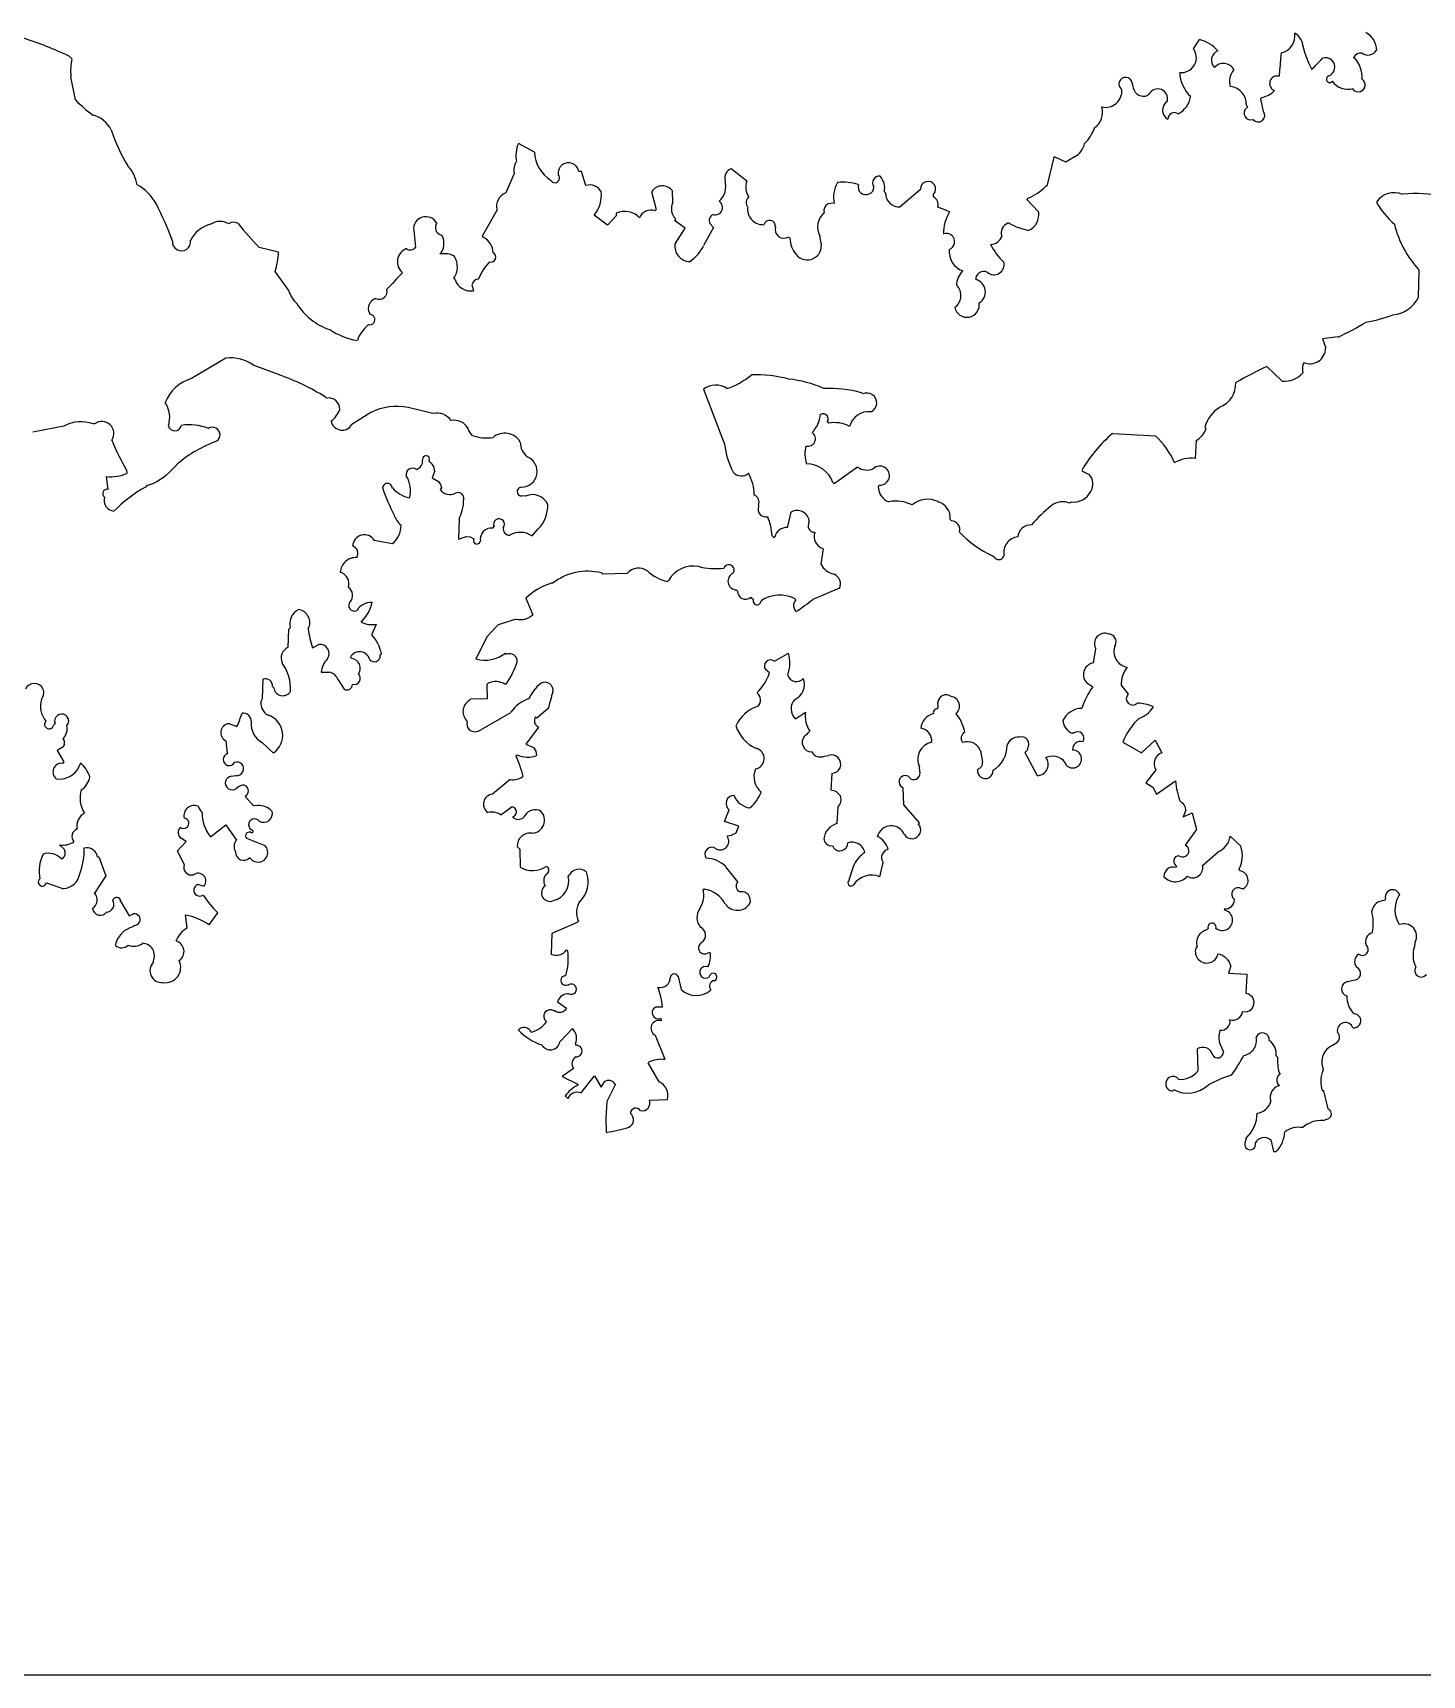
# Model space of a CAD drawing. Header units: millimetres. Extents: x -548 to 182, y -381 to 381.
# Drawn here: x -363.6 to -273.7, y -380.5 to -274.2 of the extents above; entities that cross this region are included whole.
import ezdxf

# ---------------------------------------------------------------- set-up
doc = ezdxf.new("R2010")
doc.units = ezdxf.units.MM

msp = doc.modelspace()

# ---------------------------------------------------------------- linework, layer by layer
at = {"color": 7, "linetype": 'Continuous', "lineweight": 25}
for p, q in [((-288.12, -274.67), (-288.52, -275.27)), ((-361.09, -275.9), (-361.26, -275.74)), ((-288.52, -275.27), (-288.43, -275.35)), ((-282.89, -276.28), (-282.92, -276.66)), ((-282.86, -275.91), (-282.89, -276.28)), ((-282.82, -275.53), (-282.86, -275.91)), ((-360.85, -278.57), (-361.14, -277.08)), ((-282.92, -276.66), (-282.95, -277.04)), ((-292.38, -277.79), (-292.47, -277.46)), ((-291.37, -278.19), (-291.45, -278.27)), ((-284.08, -278.41), (-284.17, -278.49)), ((-278.16, -277.91), (-278.16, -277.83)), ((-284.99, -279.02), (-285.07, -278.93)), ((-285.07, -279.1), (-284.99, -279.02)), ((-284.17, -278.49), (-283.98, -279.32)), ((-331.15, -281.95), (-332.17, -281.39)), ((-297.53, -282.28), (-297.98, -284.14)), ((-297.44, -282.28), (-297.53, -282.28)), ((-296.76, -282.6), (-297.44, -282.28)), ((-296.19, -282.25), (-296.76, -282.6)), ((-332.45, -283.32), (-333, -284.59)), ((-328.11, -283.2), (-328.27, -283.21)), ((-327.83, -284.11), (-328.11, -283.2)), ((-317.39, -283.83), (-318.41, -283.02)), ((-323.56, -284.5), (-323.27, -285.66)), ((-322.2, -285.21), (-322.22, -284.46)), ((-308.42, -284.59), (-308.5, -284.51)), ((-306.17, -284.36), (-307.47, -285.48)), ((-305.32, -284.84), (-305.32, -284.67)), ((-297.98, -284.14), (-298.06, -284.14)), ((-333.56, -285.69), (-334.52, -287.39)), ((-323.27, -285.66), (-323.35, -285.75)), ((-311.74, -285.26), (-312.16, -285.3)), ((-304.47, -285.72), (-305.05, -285.5)), ((-304.29, -285.81), (-304.47, -285.72)), ((-299.21, -284.92), (-299.29, -285.01)), ((-299.29, -285.01), (-298.52, -285.82)), ((-326.42, -286.67), (-327.28, -286.02)), ((-325.85, -286.07), (-326.42, -286.67)), ((-325.86, -285.9), (-325.85, -286.07)), ((-322.08, -286.38), (-322, -286.3)), ((-321.4, -286.87), (-322.08, -286.38)), ((-322.04, -287.89), (-321.4, -286.87)), ((-319.56, -286.82), (-320.2, -288)), ((-319.79, -286.56), (-319.56, -286.82)), ((-300.42, -286.54), (-300.5, -286.55)), ((-338.96, -287.01), (-338.84, -288.09)), ((-337.11, -287.38), (-337.19, -287.3)), ((-334.52, -287.39), (-334.43, -287.47)), ((-314.61, -287.52), (-314.69, -287.44)), ((-347.7, -288.42), (-348.96, -288.12)), ((-347.05, -290.91), (-347.92, -289.68)), ((-336.28, -290.2), (-336.36, -290.12)), ((-273.91, -289.59), (-273.95, -291.34)), ((-335.19, -290.54), (-335.09, -290.92)), ((-341.82, -292.36), (-341.82, -292.44)), ((-279.15, -293.91), (-280.15, -294.02)), ((-280.15, -294.02), (-279.94, -294.64)), ((-351.11, -295.28), (-353.33, -296.6)), ((-347.65, -296.36), (-349.34, -295.74)), ((-282.75, -296.77), (-283.75, -295.81)), ((-320.2, -297.29), (-318.85, -300.84)), ((-309.9, -297.59), (-309.99, -297.51)), ((-344.6, -297.87), (-344.68, -297.79)), ((-337.72, -298.85), (-339.31, -298.48)), ((-361.61, -299.67), (-363.61, -300.06)), ((-359.61, -299.53), (-359.69, -299.53)), ((-341.73, -298.79), (-342.96, -299.58)), ((-312.19, -299.41), (-312.11, -299.49)), ((-290.93, -300.33), (-293.74, -300.17)), ((-288.33, -300.6), (-288.38, -301.77)), ((-287.77, -299.75), (-287.68, -299.83)), ((-357.51, -302.65), (-357.52, -302.57)), ((-357.51, -302.73), (-357.51, -302.65)), ((-337.6, -302.57), (-337.77, -303.03)), ((-310.23, -302.33), (-311.75, -303.41)), ((-295.72, -302.56), (-295.25, -302.8)), ((-358.74, -303.77), (-358.84, -302.94)), ((-356.24, -303.54), (-356.32, -303.62)), ((-355.8, -303.38), (-356.24, -303.54)), ((-337.77, -303.03), (-337.36, -303.26)), ((-337.36, -303.26), (-337.23, -303.46)), ((-337.17, -303.68), (-337.25, -303.77)), ((-337.23, -303.46), (-337.17, -303.68)), ((-311.75, -303.41), (-311.84, -303.33)), ((-308.9, -303.58), (-308.82, -303.5)), ((-331.72, -304.21), (-331.97, -304.19)), ((-316.65, -304.8), (-316.64, -304.88)), ((-296.42, -304.58), (-296.5, -304.67)), ((-336.02, -305.66), (-336.07, -307)), ((-314.77, -306.25), (-314.54, -305.24)), ((-304.16, -305.8), (-304.25, -305.71)), ((-341.51, -307.06), (-340.33, -307.28)), ((-336.07, -307), (-335.57, -306.82)), ((-335.57, -306.82), (-335.31, -306.85)), ((-335.31, -306.85), (-335.07, -306.97)), ((-333.83, -306.27), (-333.75, -306.18)), ((-331.31, -306.79), (-330.9, -306.33)), ((-315.76, -306.78), (-315.67, -306.86)), ((-315.67, -306.86), (-315.59, -306.86)), ((-312.47, -307.61), (-312.61, -308.62)), ((-301.33, -308.22), (-301.51, -308.07)), ((-326.73, -309.25), (-326.81, -309.17)), ((-325.14, -309.21), (-326.73, -309.25)), ((-329.97, -309.84), (-330.06, -309.85)), ((-322.45, -309.64), (-322.53, -309.73)), ((-318, -310.35), (-318.09, -310.27)), ((-311.4, -310.17), (-313.14, -310.89)), ((-331.7, -310.81), (-331.26, -311.89)), ((-317.07, -310.83), (-317.15, -310.75)), ((-316.98, -310.91), (-317.07, -310.83)), ((-314.22, -310.92), (-314.31, -310.84)), ((-332.33, -312.17), (-333.5, -312.53)), ((-347.09, -313.99), (-347.03, -312.82)), ((-347.03, -312.82), (-346.95, -312.73)), ((-341.67, -313.17), (-341.36, -312.5)), ((-334.23, -313.31), (-334.94, -314.75)), ((-333.86, -312.92), (-334.23, -313.31)), ((-333.68, -312.73), (-333.86, -312.92)), ((-333.5, -312.53), (-333.68, -312.73)), ((-345.5, -314.03), (-345.1, -313.8)), ((-341.14, -314.5), (-341.05, -314.41)), ((-333.03, -314.36), (-332.94, -314.44)), ((-315.62, -314.89), (-314.71, -314.36)), ((-294.96, -314.99), (-294.82, -314.07)), ((-344.95, -315.6), (-344.42, -315.59)), ((-342.97, -314.71), (-343.05, -314.63)), ((-315.93, -315.65), (-316.17, -315.45)), ((-348.75, -317.3), (-348.7, -316.04)), ((-348.1, -316.53), (-348.02, -316.61)), ((-343.84, -316.1), (-343.46, -316.7)), ((-334.15, -316.31), (-334.23, -316.4)), ((-334.23, -316.4), (-334.2, -317.32)), ((-332.97, -316.37), (-333.06, -316.37)), ((-295.02, -316.56), (-295.34, -316.36)), ((-293.17, -316.45), (-292.73, -317.02)), ((-348.85, -317.52), (-348.75, -317.3)), ((-335.29, -317.35), (-335.37, -317.43)), ((-334.2, -317.32), (-335.29, -317.35)), ((-305.02, -317.86), (-305.04, -317.53)), ((-334.81, -319.43), (-332.67, -318.2)), ((-330.99, -318.57), (-331.08, -318.49)), ((-330.25, -317.96), (-330.99, -318.57)), ((-314.26, -318.61), (-313.61, -318.18)), ((-305.06, -317.97), (-305.02, -317.86)), ((-291.12, -317.82), (-291.12, -317.9)), ((-362.25, -319), (-362.17, -318.92)), ((-361.31, -318.89), (-361.42, -319.06)), ((-350.92, -318.93), (-350.4, -319.11)), ((-330.89, -319.15), (-331.7, -320.26)), ((-296.26, -319.55), (-296.34, -319.55)), ((-361.7, -320.48), (-362.04, -320.67)), ((-362.04, -320.67), (-361.6, -321.41)), ((-351, -320.87), (-351.1, -320.04)), ((-348.76, -320.14), (-348.04, -320.83)), ((-331.7, -320.26), (-331.2, -320.48)), ((-331.2, -320.48), (-331.05, -320.72)), ((-331.05, -320.72), (-331.01, -320.99)), ((-302.29, -320.69), (-302.14, -321.41)), ((-299.24, -320.63), (-299.4, -320.8)), ((-299.4, -320.8), (-298.61, -322.29)), ((-299.24, -320.55), (-299.24, -320.63)), ((-293.07, -320.13), (-291.85, -320.81)), ((-291.85, -320.81), (-290.98, -319.99)), ((-290.98, -319.99), (-290.54, -320.81)), ((-361.6, -321.41), (-361.68, -321.5)), ((-332.26, -320.95), (-332.34, -321.03)), ((-312.39, -321.03), (-312.11, -320.98)), ((-306.21, -321.99), (-306.23, -321.74)), ((-298.06, -321.1), (-297.97, -321.1)), ((-290.93, -321.91), (-291.57, -322.76)), ((-350.74, -322.33), (-350.46, -322.28)), ((-350.22, -322.97), (-350.43, -323.11)), ((-332.72, -322.55), (-333.87, -323.5)), ((-311.91, -322.15), (-311.96, -323.24)), ((-307.28, -323.11), (-307.37, -323.03)), ((-291.57, -322.76), (-291.12, -323.03)), ((-291.12, -323.03), (-290.88, -323.5)), ((-290.88, -323.5), (-289.65, -322.63)), ((-349.83, -323.68), (-349.84, -323.6)), ((-349.32, -324.25), (-349.83, -323.68)), ((-307.25, -324.19), (-307.28, -323.11)), ((-349.06, -324.23), (-349.32, -324.25)), ((-333.33, -324.82), (-332.59, -324.3)), ((-318.85, -325.26), (-318.54, -324.5)), ((-311.52, -324.31), (-311.57, -325.4)), ((-306.22, -325.34), (-307.25, -324.19)), ((-289, -324.52), (-289.17, -324.96)), ((-289.17, -324.96), (-288.59, -324.69)), ((-288.59, -324.69), (-288.31, -325.77)), ((-352.1, -326.25), (-351.12, -325.47)), ((-351.12, -325.47), (-350.43, -326.46)), ((-349.43, -326.01), (-349.35, -325.93)), ((-349.35, -325.93), (-349.36, -325.84)), ((-317.92, -325.57), (-318.85, -325.26)), ((-318.66, -326.18), (-318.4, -326.14)), ((-318.65, -326.26), (-318.66, -326.18)), ((-318.4, -326.14), (-318.09, -326)), ((-318.09, -326), (-317.92, -325.57)), ((-306.3, -325.42), (-306.22, -325.34)), ((-288.31, -325.77), (-289.04, -326.79)), ((-286.13, -326.21), (-285.44, -326.86)), ((-361.87, -326.77), (-361.56, -327.07)), ((-354.25, -327.15), (-353.69, -326.55)), ((-353.81, -328.05), (-354.25, -327.15)), ((-353.69, -326.55), (-353.98, -326.36)), ((-348.58, -326.83), (-349.76, -326.36)), ((-332.27, -326.88), (-332.1, -327.05)), ((-332.1, -327.05), (-332.06, -328.21)), ((-287.91, -328.1), (-286.93, -327.24)), ((-361.68, -327.68), (-361.77, -327.69)), ((-359.43, -327.54), (-359.34, -327.54)), ((-359.34, -327.54), (-358.89, -328.78)), ((-317.99, -329.17), (-318.77, -328.19)), ((-310.51, -328.18), (-310.83, -329.15)), ((-308.8, -328.84), (-308.57, -327.91)), ((-289.59, -328.14), (-289.67, -328.23)), ((-285.57, -328.37), (-285.48, -328.45)), ((-362.73, -329.22), (-361.63, -329.61)), ((-358.89, -328.78), (-359.61, -329.89)), ((-352.88, -329.33), (-352.52, -329.44)), ((-328.95, -328.8), (-328.87, -328.71)), ((-357.93, -330.42), (-357.37, -331.36)), ((-320.23, -329.65), (-320.15, -329.65)), ((-285.28, -329.62), (-285.36, -329.62)), ((-276.15, -330.37), (-276.06, -330.28)), ((-275.15, -330.01), (-275.23, -330.09)), ((-357.37, -331.36), (-357.1, -331.24)), ((-353.62, -332.15), (-353.72, -331.31)), ((-352.2, -331.94), (-351.64, -331.17)), ((-286.5, -330.9), (-286.5, -330.99)), ((-357.05, -331.99), (-357.13, -332.08)), ((-330.02, -332.51), (-330.07, -333.85)), ((-328.37, -331.79), (-330.02, -332.51)), ((-328.29, -331.71), (-328.37, -331.79)), ((-287.55, -332.19), (-287.63, -332.27)), ((-329.08, -333.57), (-328.99, -333.65)), ((-288.27, -333.38), (-288.35, -333.46)), ((-355.82, -334.3), (-355.81, -334.38)), ((-319.79, -333.73), (-320.04, -333.82)), ((-286.09, -334.61), (-286.22, -335.08)), ((-321.84, -335.3), (-321.65, -336.13)), ((-286.22, -335.08), (-285.05, -335.13)), ((-285.04, -335.21), (-285.1, -336.38)), ((-285.05, -335.13), (-285.04, -335.21)), ((-278.51, -335.62), (-278.16, -335.52)), ((-329.01, -335.83), (-328.93, -335.82)), ((-329.8, -337.52), (-329.89, -337.52)), ((-329.65, -336.93), (-329.06, -337.33)), ((-323.24, -337.25), (-322.86, -337.26)), ((-329.5, -339.52), (-328.69, -338.66)), ((-322.93, -338.08), (-323.02, -338)), ((-322.93, -338.17), (-322.93, -338.08)), ((-328.49, -339.66), (-328.49, -339.74)), ((-322.69, -340.67), (-323.32, -339.1)), ((-288.26, -339.98), (-288.22, -341.4)), ((-286.76, -339.69), (-286.56, -340.17)), ((-279.49, -339.74), (-279.28, -339.61)), ((-323.07, -342.1), (-323.78, -340.87)), ((-283.15, -340.43), (-283.06, -340.51)), ((-328.62, -341.25), (-329.35, -341.77)), ((-329.35, -341.77), (-328.34, -342.25)), ((-328.15, -342.83), (-327.26, -341.71)), ((-327.26, -341.71), (-326.83, -342.46)), ((-326.83, -342.46), (-326.62, -342.11)), ((-282.95, -341.51), (-282.86, -341.59)), ((-280.11, -341.35), (-280.11, -341.27)), ((-329.15, -343.02), (-329.07, -343.1)), ((-329.07, -343.1), (-328.98, -343.18)), ((-328.34, -342.25), (-328.34, -342.33)), ((-325.91, -342.26), (-326.47, -343.37)), ((-289.86, -342.7), (-289.78, -342.62)), ((-280.07, -342.69), (-280.16, -342.69)), ((-279.79, -343.85), (-280.07, -342.69)), ((-326.47, -343.37), (-326.52, -344.45)), ((-323.71, -343.29), (-322.54, -343.26)), ((-326.52, -344.45), (-326.5, -345.37)), ((-280.11, -344.61), (-279.69, -344.45)), ((-285.09, -345.75), (-285.17, -346.07)), ((-283.5, -345.87), (-283.31, -346.62)), ((-283.31, -346.62), (-283.23, -346.62)), ((-283.23, -346.62), (-283.15, -346.62)), ((-188.25, -380.5), (-542.75, -380.5))]:
    msp.add_line(p, q, dxfattribs=at)
for centre, radius, start, end in [((-371.22, -296.55), 23.07, 64.4077, 72.3181), ((-288.67, -276.93), 2.33, 41.4208, 76.2257), ((-283.05, -274.43), 1.12, 281.5282, 9.0901), ((-282.54, -275.23), 1.15, 23.6376, 58.4641), ((-275.18, -273.6), 6.41, 190.4845, 207.8812), ((-277.95, -275.37), 1.31, 0.3398, 62.2714), ((-357.01, -276.67), 4.15, 169.3477, 185.606), ((-289.28, -275.83), 0.972, 262.9079, 29.7799), ((-286.66, -276.01), 0.675, 112.8084, 224.3174), ((-286.56, -276.97), 0.762, 27.8746, 140.0574), ((-294.38, -262.62), 19.45, 314.0562, 317.053), ((-279.96, -276.45), 0.609, 287.4404, 107.5776), ((-277.68, -276.06), 0.517, 79.997, 152.2727), ((-279.33, -277.08), 1.74, 355.3457, 46.6569), ((-277.21, -274.98), 0.683, 236.5172, 326.2346), ((-292.89, -277.54), 0.43, 10.1664, 236.9677), ((-287.13, -276.71), 2.26, 182.0143, 226.7767), ((-284.91, -277.38), 1.25, 141.9951, 195.1404), ((-283.08, -277.51), 0.49, 74.2051, 248.9489), ((-279.68, -277.23), 0.215, 114.383, 322.4595), ((-278.53, -276.69), 1.19, 214.1318, 287.8814), ((-277.83, -277.6), 0.448, 223.2564, 57.4954), ((-294.19, -277.99), 1.06, 256.491, 4.8173), ((-291.73, -277.66), 0.671, 190.7391, 294.581), ((-290.81, -278.5), 0.643, 346.3295, 150.3964), ((-290.21, -278.1), 1.55, 297.7936, 350.1882), ((-286.22, -278.85), 1.15, 355.978, 84.4609), ((-284.33, -276.95), 1.48, 279.6843, 316.5692), ((-353.97, -271.83), 9.63, 224.4492, 233.2531), ((-295.57, -279.39), 1.19, 304.14, 17.8741), ((-289.82, -279.23), 0.679, 122.0697, 241.0553), ((-289.74, -279.8), 0.411, 52.7401, 183.5094), ((-284.78, -279.43), 0.437, 130.9209, 290.3123), ((-284.3, -279.58), 0.418, 218.5872, 38.2774), ((-360.16, -281.29), 1.8, 25.5485, 76.371), ((-348.46, -277.27), 10.58, 197.8484, 211.6692), ((-297.39, -279.52), 2.63, 314.6293, 341.1117), ((-330.48, -282.18), 1.87, 154.9962, 191.8642), ((-296.79, -281.12), 1.28, 298.1344, 347.6716), ((-331.62, -283.09), 0.862, 142.4751, 195.5956), ((-328.92, -281.86), 2.23, 182.2182, 238.1258), ((-328.94, -283.31), 0.674, 8.9741, 188.3952), ((-359.31, -284.52), 2.5, 10.5242, 42.6346), ((-329.82, -283.62), 0.306, 205.7976, 44.7072), ((-318.21, -283.61), 0.623, 108.8347, 196.1736), ((-308.84, -283.93), 0.425, 81.3563, 217.7539), ((-309.64, -284.29), 1.16, 349.0229, 42.1689), ((-358.59, -287.04), 3.45, 30.9942, 59.6656), ((-332.69, -285.44), 0.904, 110.1859, 196.3386), ((-327.56, -284.92), 0.849, 29.1348, 108.7511), ((-328.86, -284.71), 2.05, 320.4199, 5.8324), ((-322.87, -284.95), 0.819, 36.7841, 146.3385), ((-320.08, -284.15), 1.32, 312.206, 16.215), ((-316.39, -284.22), 1.08, 158.4365, 214.2182), ((-309.85, -284.88), 1.94, 150.3817, 191.4978), ((-311.12, -286.67), 2.78, 70.4031, 98.4696), ((-309.69, -284.19), 0.514, 163.9707, 0.2249), ((-307.56, -284.62), 0.863, 177.6664, 275.4545), ((-305.67, -284.33), 0.492, 315.8578, 183.6622), ((-300.3, -282.09), 3.04, 291.0553, 317.5349), ((-275.51, -285.95), 1.38, 66.8102, 146.6536), ((-274.11, -291.38), 6.76, 74.6789, 97.2451), ((-375.81, -295.54), 22.64, 20.306, 26.9881), ((-325.31, -287.11), 1.33, 43.6411, 114.424), ((-323.63, -286.47), 0.768, 69.1751, 159.1851), ((-321.32, -285.61), 0.966, 155.6144, 224.9994), ((-319.44, -285.53), 0.471, 252.2485, 57.7341), ((-316.92, -285.2), 0.518, 133.8463, 215.0158), ((-316.36, -285.65), 0.993, 171.2362, 273.0937), ((-311.56, -286.81), 1.26, 131.3205, 206.7484), ((-311.91, -285.74), 0.503, 120.3294, 194.8376), ((-305.62, -285.35), 0.595, 345.2427, 58.9845), ((-302.11, -287.16), 2.56, 148.3327, 182.0122), ((-299.6, -286), 1.1, 294.1669, 9.4675), ((-271.51, -282.17), 5.97, 210.3398, 228.0943), ((-351.63, -288.55), 1.99, 103.5832, 153.2804), ((-351.49, -287.54), 1.11, 59.6683, 123.4509), ((-350.61, -286.99), 0.517, 54.9556, 127.2035), ((-332.87, -272.65), 22.32, 218.5888, 223.8708), ((-338.17, -286.92), 0.794, 27.6388, 186.5317), ((-337.08, -286.83), 0.477, 143.6937, 256.2992), ((-319.39, -286.38), 0.443, 116.5644, 204.5496), ((-315.93, -286.75), 0.387, 353.447, 164.6158), ((-315, -286.95), 0.572, 163.4504, 302.3489), ((-300.28, -287.17), 0.661, 110.0017, 199.996), ((-298.54, -283.4), 3.66, 239.1376, 260.3788), ((-268.85, -284.97), 6.84, 193.8985, 222.3531), ((-353.99, -287.75), 0.591, 173.4317, 9.6888), ((-338.14, -287.85), 1.14, 322.204, 24.6569), ((-335.01, -288.52), 1.2, 2.7608, 60.8707), ((-321.06, -288.04), 0.995, 171.3004, 268.1378), ((-313.02, -287.51), 1.59, 180.0656, 222.153), ((-313.49, -288), 0.918, 219.059, 11.306), ((-311.77, -287.4), 0.916, 178.954, 207.6868), ((-304.48, -287.74), 0.529, 289.8634, 110.1297), ((-301.64, -287.12), 0.794, 270.5567, 339.9419), ((-298.21, -286.23), 3.82, 206.2448, 227.9522), ((-353.93, -288), 6.24, 344.3714, 356.1314), ((-339.09, -289.05), 0.924, 111.6382, 230.276), ((-339.18, -287.88), 0.399, 231.9516, 327.4285), ((-336.96, -289.78), 1.26, 59.4596, 103.0507), ((-337.43, -289.37), 1.3, 325.1032, 31.2872), ((-331.3, -291.64), 3.78, 136.8007, 156.9335), ((-333.96, -288.74), 0.319, 252.7534, 63.9707), ((-322.61, -286.81), 2.69, 304.3951, 333.7055), ((-302.96, -288.37), 1.35, 174.5236, 249.5294), ((-305.01, -324.12), 48.81, 135.2538, 136.9753), ((-302.5, -290.58), 1.33, 134.7322, 179.5027), ((-302.08, -290.17), 0.502, 63.2662, 183.8153), ((-301.41, -289.22), 0.663, 228.7802, 13.5677), ((-345.43, -290.46), 1.68, 195.6624, 229.385), ((-341.2, -290.95), 0.525, 244.251, 14.6232), ((-335.28, -289.89), 1.04, 197.0712, 280.5796), ((-334.73, -290.62), 0.464, 94.9531, 170.1229), ((-304.47, -291.23), 0.926, 304.2861, 45.4115), ((-302.78, -290.99), 0.818, 300.1534, 75.6497), ((-343.12, -289.65), 3.99, 211.5117, 251.5482), ((-341.25, -292.05), 0.647, 105.7666, 208.4609), ((-303.16, -291.83), 0.804, 191.37, 9.6912), ((-275.75, -290.48), 2, 274.6558, 334.5155), ((-340.37, -294.95), 2.38, 129.4336, 159.9443), ((-341.81, -292.78), 0.34, 256.7458, 92.1307), ((-284.89, -280.98), 14.15, 293.9612, 302.2929), ((-278.54, -284.93), 8.1, 278.5571, 291.3478), ((-341.83, -289.57), 4.63, 236.4537, 260.2708), ((-350.8, -297.77), 2.51, 54.2473, 96.9815), ((-280.96, -294.63), 1.01, 246.6866, 359.2885), ((-352.42, -310.08), 14.52, 57.8411, 70.847), ((-320, -293.09), 4.36, 287.4297, 311.2113), ((-316.83, -304.85), 8.49, 75.4244, 91.9896), ((-265.65, -333.24), 41.57, 115.7973, 118.9168), ((-282.57, -295.31), 1.46, 262.9104, 321.3257), ((-280.37, -295.99), 1.08, 156.2491, 192.6129), ((-352.64, -299.09), 2.58, 105.5972, 158.7286), ((-319.42, -298.27), 1.25, 54.6862, 128.4349), ((-315.49, -304.16), 7.57, 66.1155, 83.9982), ((-312.13, -305.73), 8.49, 75.4241, 91.9892), ((-309.63, -298.17), 0.637, 294.6367, 114.8795), ((-287.39, -296.94), 1.63, 291.0926, 3.2678), ((-356.56, -299.13), 1.81, 343.1242, 32.6793), ((-344.47, -298.58), 0.725, 358.7206, 100.4226), ((-345.56, -297.85), 1.97, 309.654, 337.712), ((-340.06, -302.14), 3.74, 78.4465, 116.4866), ((-285.56, -300.41), 2.31, 122.5554, 163.2439), ((-360.5, -301.72), 2.33, 69.7082, 118.3928), ((-359.14, -300.15), 0.779, 326.0888, 127.0341), ((-354.42, -299.56), 0.426, 192.8783, 350.242), ((-353.49, -302.96), 3.37, 68.179, 98.6842), ((-343.59, -299.21), 0.729, 191.9849, 329.899), ((-337.49, -300.01), 1.18, 35.6744, 101.0489), ((-336.33, -300.31), 1.01, 28.7447, 101.4902), ((-314.57, -298.73), 1.95, 315.4112, 354.5832), ((-312.46, -299.21), 0.333, 322.6734, 120.0551), ((-311.72, -301.39), 1.94, 60.3838, 101.5005), ((-309.51, -300.03), 1.29, 83.651, 165.2831), ((-343.65, -294.52), 16.04, 202.2388, 210.1306), ((-349.1, -308.06), 7.85, 109.4209, 130.8953), ((-351.98, -300.24), 0.487, 302.5223, 122.5281), ((-334.66, -299.66), 0.801, 191.3556, 230.786), ((-334.22, -297.54), 2.9, 251.0038, 277.8693), ((-333.06, -301.29), 1.16, 30.5287, 131.026), ((-330.86, -300.73), 1.2, 178.9267, 231.9859), ((-313.43, -300.5), 0.471, 252.2431, 57.739), ((-287.92, -307.01), 8.99, 130.3628, 150.2518), ((-294.76, -304.33), 5.54, 24.2743, 46.2289), ((-289.04, -299.34), 1.45, 299.5549, 340.3032), ((-338.16, -301.83), 0.231, 327.4096, 193.0922), ((-331.99, -302.61), 1.02, 270.6995, 67.2099), ((-313.46, -300.21), 5.42, 186.6922, 206.9413), ((-311.55, -301.48), 2.09, 165.304, 197.8173), ((-288.65, -303.77), 2.02, 82.4658, 121.8938), ((-358.58, -300.17), 2.78, 264.6474, 292.726), ((-358.32, -298.67), 5.34, 298.2, 319.7696), ((-339.03, -302.82), 0.418, 54.6958, 191.1365), ((-338.95, -301.93), 0.57, 286.9277, 5.1204), ((-338.33, -302.58), 0.721, 0.3812, 59.9467), ((-317.76, -302.19), 0.712, 221.7912, 311.8013), ((-319.89, -304.17), 2.97, 0.5862, 29.0185), ((-313.54, -303.92), 1.8, 19.1558, 90.2284), ((-309.64, -301.5), 1.02, 234.6828, 294.1657), ((-308.79, -302.88), 0.62, 267.117, 133.8598), ((-295.92, -303.42), 0.914, 327.8744, 42.8245), ((-358.8, -304.05), 0.287, 77.5115, 232.4814), ((-351.92, -311.51), 9.03, 119.1172, 135.5129), ((-340.66, -303.7), 0.315, 2.2492, 182.6882), ((-330.58, -300.24), 10.95, 198.4738, 208.3), ((-338.72, -302.15), 2.23, 223.3538, 256.5556), ((-340.94, -303.84), 1.77, 343.8501, 32.0996), ((-336.62, -303.36), 0.753, 213.1626, 298.3373), ((-331.98, -303.91), 0.281, 90.3392, 273.0996), ((-307.83, -303.57), 1.07, 181.0048, 249.5005), ((-296.26, -303.33), 1.26, 263.0762, 333.0008), ((-358.27, -304.46), 0.731, 165.848, 262.216), ((-336.08, -304.34), 0.362, 350.1688, 119.4988), ((-338.74, -304.35), 3.02, 334.2027, 359.0538), ((-331.27, -305.2), 1.09, 24.1858, 114.1732), ((-332.51, -304.79), 2.23, 316.1765, 0.9062), ((-317.11, -304.6), 0.505, 337.1184, 67.1171), ((-316.17, -305.05), 0.503, 160.6331, 284.8566), ((-307.77, -306.94), 2.41, 63.6588, 100.5345), ((-305.7, -305.95), 1.54, 64.1569, 130.3883), ((-305.31, -305.6), 1.07, 353.6042, 74.9832), ((-291.31, -312.59), 10.06, 129.3703, 139.595), ((-296.97, -305.75), 1.18, 66.4567, 127.8097), ((-338.7, -304.87), 1.63, 200.244, 228.6319), ((-333.44, -306.03), 0.353, 320.3203, 206.5389), ((-319.92, -307.08), 4.17, 4.0544, 21.6868), ((-314.15, -305.93), 0.795, 3.8264, 119.809), ((-313.03, -306.13), 0.411, 142.737, 273.5138), ((-304.21, -306.39), 0.594, 345.6906, 84.8193), ((-342.15, -307.47), 0.763, 31.6884, 177.9177), ((-341.28, -306.12), 1.5, 309.2238, 0.7714), ((-334.87, -307.08), 0.227, 152.6366, 346.8753), ((-333.92, -307), 0.735, 83.0649, 190.0571), ((-332.74, -306.31), 0.43, 171.9583, 270.7667), ((-332.06, -307.88), 1.33, 55.7201, 120.6714), ((-314.85, -306.99), 0.747, 83.4604, 169.6475), ((-312.2, -306.81), 0.846, 161.3388, 251.3302), ((-298.6, -301.77), 6.94, 223.4194, 245.2299), ((-299.78, -307.84), 0.995, 94.9851, 191.8211), ((-299.02, -306.92), 0.85, 86.5407, 175.1578), ((-342.7, -309.19), 1.01, 86.7899, 176.8036), ((-343.06, -307.91), 0.499, 327.3039, 72.689), ((-301.09, -307.97), 0.345, 225.9819, 347.524), ((-343.94, -309.89), 0.793, 343.1229, 73.1304), ((-327.7, -312.77), 3.7, 76.1491, 127.8456), ((-324.4, -309.8), 0.943, 53.0403, 141.3967), ((-322.06, -307.23), 2.54, 225.6484, 259.2285), ((-320.86, -310.58), 1.85, 80.537, 149.5822), ((-319.41, -304.62), 4.28, 254.5374, 277.1627), ((-318.56, -308.99), 0.341, 322.8462, 160.7811), ((-318.06, -309.71), 0.565, 113.5518, 267.0653), ((-311.48, -308.01), 1.28, 208.2561, 257.5441), ((-343.53, -310.63), 0.618, 318.3914, 55.1203), ((-328.82, -313.84), 4.18, 107.1822, 133.5625), ((-312.03, -309.9), 0.692, 336.5337, 66.5528), ((-342.8, -311.28), 0.367, 138.4034, 295.7858), ((-341.69, -312.19), 1.11, 87.7731, 148.4768), ((-344.23, -310.46), 2.66, 314.6381, 346.5529), ((-317.49, -310.36), 0.512, 179.2292, 310.7642), ((-316.74, -310.98), 0.257, 163.9889, 0.2129), ((-315.27, -312.79), 2.18, 63.7776, 123.7508), ((-313.88, -311.29), 0.503, 133.1824, 229.9371), ((-325.79, -294.75), 20.51, 304.4088, 308.1021), ((-345.91, -312.49), 1.07, 117.123, 192.8684), ((-346.53, -312.39), 0.85, 332.1147, 81.0429), ((-341.65, -310.91), 1.61, 243.6654, 280.5308), ((-332.08, -310.95), 1.25, 257.9896, 311.1174), ((-339.62, -312.03), 6.21, 186.9591, 198.7826), ((-343.51, -314.87), 2.5, 10.5248, 42.6332), ((-294.25, -313.74), 0.657, 68.1578, 210.4098), ((-294.01, -313.63), 0.502, 331.5747, 89.6456), ((-346.77, -314.69), 0.768, 113.9389, 203.9382), ((-345.03, -314.39), 0.594, 322.2654, 97.2727), ((-342.46, -314.95), 0.674, 14.5685, 151.8296), ((-341.51, -314.55), 0.379, 217.9017, 7.9007), ((-334.35, -312.74), 2.09, 253.6145, 309.2387), ((-332.75, -314.89), 0.489, 355.961, 113.4197), ((-316.73, -315.01), 2.12, 338.5358, 17.8541), ((-292.63, -314.26), 1.02, 157.3344, 261.5841), ((-349.81, -316.71), 2.89, 357.5603, 36.074), ((-343.48, -315.77), 1.48, 136.5703, 173.4256), ((-344.58, -316.36), 0.78, 18.8075, 78.178), ((-343.05, -315.35), 0.638, 325.8505, 82.5079), ((-337.72, -313.12), 5.75, 325.6207, 341.7067), ((-315.87, -315.2), 0.398, 51.7311, 219.431), ((-294.84, -315.76), 0.78, 99.2572, 229.4811), ((-291.48, -316.35), 1.69, 140.2918, 183.5198), ((-363.51, -316.94), 0.612, 317.8161, 157.7424), ((-348.56, -316.48), 0.46, 354.0705, 107.8435), ((-347.43, -316.53), 0.59, 187.7617, 329.3708), ((-343.28, -316.39), 0.357, 240.6333, 0.5209), ((-342.82, -315.99), 0.409, 254.811, 44.3048), ((-333.65, -317.43), 1.22, 60.593, 113.7282), ((-328.56, -318.84), 3.33, 130.4436, 153.0681), ((-330.47, -316.78), 0.533, 350.2419, 117.1314), ((-318.93, -314.66), 3.15, 314.0376, 341.6998), ((-314.19, -315.62), 0.591, 196.5831, 318.4643), ((-314.7, -316.41), 1.03, 292.935, 22.9285), ((-291, -319.46), 4.96, 144.1227, 162.1533), ((-361.65, -317.8), 1.47, 162.2769, 220.9694), ((-348.02, -317.63), 0.83, 172.6055, 243.8213), ((-334.92, -318.15), 0.849, 121.877, 226.9924), ((-330.8, -319.48), 2.27, 108.662, 145.5328), ((-317.53, -320.91), 13.06, 161.9654, 166.9536), ((-317.08, -317.38), 0.569, 308.2989, 52.909), ((-313.63, -317.97), 0.906, 137.8012, 225.3187), ((-304.51, -317.6), 0.535, 52.8983, 172.4173), ((-304.26, -317.79), 0.624, 309.456, 83.2855), ((-292.43, -317.31), 0.414, 136.776, 316.3487), ((-292.33, -320.91), 3.32, 68.5644, 86.4831), ((-362.55, -318.97), 0.296, 136.5553, 353.4391), ((-361.74, -318.76), 0.454, 343.9477, 199.5905), ((-361.64, -314.25), 12.25, 336.6424, 340.9446), ((-350.01, -318.79), 0.545, 357.1606, 95.9578), ((-348.8, -319.69), 1.37, 303.935, 72.4561), ((-335, -318.93), 0.526, 162.5636, 290.5554), ((-330.69, -318.74), 0.458, 146.731, 244.4636), ((-315.98, -320.04), 2.34, 108.6042, 155.0053), ((-311.8, -318.42), 1.82, 172.315, 213.4283), ((-305.11, -319.3), 1.03, 102.228, 176.3415), ((-305.08, -318.23), 0.257, 86.7423, 194.0979), ((-305.97, -320.01), 2.73, 11.1255, 39.5847), ((-295.68, -319.36), 1.42, 91.5634, 153.4833), ((-296.01, -318.67), 0.939, 183.6591, 249.4511), ((-289.11, -321.7), 4.26, 133.1425, 158.306), ((-292.84, -316.6), 2.16, 292.3284, 322.8464), ((-362.27, -319.28), 0.884, 315.2676, 14.4565), ((-350.87, -319.51), 0.578, 95.3814, 245.8405), ((-348.14, -318.96), 1.34, 174.0671, 242.1848), ((-315.86, -318.39), 2.34, 196.5898, 246.1453), ((-313.2, -320.14), 0.617, 139.4001, 269.6125), ((-315.19, -317.73), 2.52, 307.2729, 317.9024), ((-306.24, -320.03), 0.804, 352.5797, 82.5925), ((-303.09, -319.88), 0.444, 116.6144, 218.4248), ((-299.86, -320.53), 0.725, 82.6907, 164.0673), ((-299.63, -320.26), 0.477, 323.6902, 106.8121), ((-296, -319.87), 0.418, 324.6912, 128.4357), ((-361.94, -320.17), 0.392, 306.5008, 41.7311), ((-350.9, -321.25), 0.391, 103.8978, 330.2929), ((-316.96, -321.19), 0.683, 279.2904, 76.679), ((-312.64, -320.44), 0.644, 209.9726, 293.3792), ((-305.19, -321.25), 1.15, 102.4655, 205.1426), ((-303.12, -320.98), 0.882, 19.6139, 110.6366), ((-302.37, -320.37), 1.81, 299.8966, 1.438), ((-296.32, -321.22), 0.581, 228.2786, 89.6067), ((-295.83, -320.57), 0.489, 69.7035, 187.1619), ((-290.32, -321.51), 0.728, 107.3928, 213.6516), ((-361.74, -322.06), 0.564, 84.6467, 233.2335), ((-361.89, -321.09), 1.43, 262.8013, 344.8722), ((-362.32, -323.34), 2.6, 21.9354, 46.1302), ((-350.4, -321.85), 0.435, 262.017, 112.5248), ((-337.91, -323.68), 6.17, 12.3907, 25.4375), ((-331.57, -319.43), 1.67, 245.5874, 289.9058), ((-315.61, -322.35), 1.33, 158.6968, 229.4831), ((-311.92, -321.55), 0.598, 270.8748, 108.5091), ((-306.61, -322.13), 0.424, 244.1489, 18.3862), ((-301.97, -321.98), 0.507, 169.6796, 3.9127), ((-302.63, -321.43), 0.49, 289.7858, 2.3383), ((-298.62, -321.56), 0.726, 270.668, 39.3213), ((-297.61, -322.01), 0.979, 21.5488, 111.5409), ((-361.18, -322.14), 1.29, 303.3623, 349.7741), ((-350.71, -322.77), 0.441, 93.8179, 308.8618), ((-350.02, -323.28), 0.369, 300.2908, 122.4691), ((-332.54, -321.41), 1.15, 261.0719, 304.6632), ((-307.15, -322.69), 0.399, 26.9091, 237.4104), ((-284.02, -322.11), 5.66, 185.2714, 199.0886), ((-358.74, -323.74), 1.81, 163.1277, 212.6764), ((-333.8, -324.14), 0.648, 95.6575, 235.5713), ((-318.23, -324.09), 0.514, 89.3214, 233.8312), ((-317.01, -323.08), 1.32, 202.0082, 261.5024), ((-318.71, -322.54), 2.38, 309.4317, 339.9474), ((-312, -324), 0.763, 30.7138, 87.2676), ((-311.91, -323.84), 0.609, 309.8166, 22.5996), ((-289.62, -324.53), 0.623, 0.0877, 65.6535), ((-359.82, -325.54), 0.935, 118.1306, 191.865), ((-353.84, -325.38), 0.333, 231.26, 85.4634), ((-353.16, -324.89), 0.671, 68.5315, 193.169), ((-351.14, -323.43), 1.96, 205.3727, 219.6756), ((-350.24, -324.73), 2.41, 178.8613, 219.3107), ((-349.26, -325.47), 0.381, 36.5872, 255.4645), ((-348.95, -325.33), 1.1, 41.8032, 95.5897), ((-348.68, -324.74), 0.576, 242.0994, 14.9146), ((-333.93, -325.8), 1.15, 58.4541, 102.0478), ((-332.66, -324.64), 0.345, 285.5913, 77.5317), ((-332.19, -324.6), 0.525, 224.1408, 330.4015), ((-331.09, -325.25), 0.756, 62.4524, 148.7404), ((-331.33, -325.18), 0.837, 272.5667, 45.7957), ((-360.54, -326.24), 0.536, 110.3962, 219.327), ((-353.76, -325.98), 0.445, 129.4903, 239.9926), ((-349.6, -326.18), 0.236, 46.5756, 226.5547), ((-331.41, -326.87), 0.86, 81.9706, 180.7618), ((-311.31, -326.48), 1.11, 103.448, 174.5524), ((-308.06, -326.47), 0.925, 22.3951, 166.1779), ((-309.49, -327.4), 1.28, 15.4505, 64.9875), ((-306.72, -325.81), 0.571, 211.9886, 43.1901), ((-287.43, -326.02), 1.32, 292.0192, 351.495), ((-361.66, -325.53), 1.26, 260.057, 303.6702), ((-362.07, -327.29), 0.557, 314.7699, 23.284), ((-364.75, -327.07), 4.47, 339.2664, 1.235), ((-360.12, -327.66), 0.699, 9.7156, 103.4242), ((-349.97, -326.88), 0.617, 137.3501, 213.0887), ((-349.95, -327.24), 0.536, 176.5573, 317.6772), ((-349.03, -327.26), 0.629, 213.3174, 43.5429), ((-319.67, -327.38), 0.449, 50.8731, 214.6158), ((-319.12, -326.55), 0.549, 240.8118, 32.3146), ((-311.93, -326.34), 0.489, 183.1899, 277.1601), ((-311.38, -326.64), 0.516, 201.0863, 0.963), ((-310.61, -327.46), 0.868, 12.6167, 107.2894), ((-308.77, -328.86), 1.87, 122.0763, 158.8824), ((-308.14, -327.59), 0.541, 103.4492, 216.0656), ((-289.19, -327.16), 0.398, 231.749, 67.3645), ((-287.14, -327.48), 1.81, 330.4439, 19.9967), ((-360.66, -328.49), 2.54, 154.1546, 191.0212), ((-362.58, -328.42), 1.1, 41.9255, 109.3067), ((-353.34, -328.22), 0.503, 160.645, 284.8558), ((-331.26, -326.92), 1.52, 238.1683, 304.9567), ((-330.47, -328.42), 0.264, 290.0042, 73.1219), ((-328.25, -329.07), 0.722, 50.6811, 149.9354), ((-320.1, -329.52), 1.89, 45.0395, 88.0468), ((-289.82, -328.8), 0.589, 75.4617, 183.4081), ((-289.42, -327.83), 0.357, 92.592, 242.4597), ((-288.54, -328.26), 0.644, 235.8094, 14.693), ((-362.99, -329.18), 0.262, 128.7904, 352.4006), ((-361.71, -328.45), 1.16, 273.9313, 349.66), ((-352.91, -329.12), 0.507, 320.3316, 126.0572), ((-352.8, -329.71), 0.387, 101.0764, 303.661), ((-330.14, -329.88), 0.55, 123.7899, 294.3867), ((-329.93, -329.09), 0.616, 137.3437, 213.0948), ((-330.23, -329.11), 1.31, 284.1482, 13.6959), ((-329.48, -329.16), 1.81, 314.5293, 20.7255), ((-317.7, -329.44), 0.397, 137.767, 250.3399), ((-310.66, -329.24), 0.199, 150.7748, 324.9793), ((-309.33, -330.13), 1.4, 67.6805, 146.6028), ((-289.67, -328.15), 1.01, 223.1984, 319.9236), ((-285.59, -329.07), 0.628, 299.3476, 80.0331), ((-360.08, -330.33), 0.644, 299.9699, 44.2323), ((-358.86, -330.62), 0.502, 273.4668, 31.5436), ((-358.18, -330.43), 0.257, 0.2375, 163.9626), ((-345.65, -325.24), 8.43, 214.654, 224.7844), ((-327.17, -331.14), 1.26, 146.4022, 206.7497), ((-321.81, -330.03), 1.62, 327.0542, 13.4461), ((-320.39, -331.42), 1.79, 26.8878, 82.4956), ((-317.74, -330.38), 0.574, 340.362, 99.0237), ((-286.43, -330.33), 0.582, 262.9785, 2.5218), ((-285.61, -329.96), 0.418, 54.853, 234.5185), ((-276.11, -331.24), 0.872, 92.3299, 168.1101), ((-275.61, -330.15), 0.477, 16.8105, 196.8201), ((-273.65, -330.97), 1.81, 151.0524, 212.0693), ((-359.24, -330.81), 0.517, 189.0233, 323.5905), ((-357.04, -331.61), 0.378, 269.0186, 98.986), ((-354.63, -335.69), 4.47, 56.9756, 78.2224), ((-319.64, -331.48), 0.989, 144.7232, 219.6755), ((-318.01, -330.04), 0.967, 216.3585, 326.762), ((-286.64, -331.64), 0.672, 231.8438, 78.1453), ((-279.91, -331.85), 3.05, 348.0999, 15.023), ((-356.73, -333.59), 1.57, 104.6711, 168.4517), ((-352.75, -333.62), 1.71, 120.3461, 158.7999), ((-320.62, -332.62), 0.555, 304.4456, 66.9509), ((-287.44, -333.12), 0.868, 102.6172, 197.2874), ((-287.3, -332.1), 0.264, 343.116, 199.9878), ((-276.82, -333.02), 0.551, 101.1547, 203.8522), ((-274.88, -332.7), 0.824, 332.9383, 111.3868), ((-357.86, -332.83), 0.606, 227.9567, 315.1643), ((-357.07, -332.4), 0.93, 247.0091, 306.5029), ((-356.53, -333.94), 0.795, 333.3105, 89.3001), ((-354.51, -333.67), 0.689, 302.5186, 75.7948), ((-329.73, -333.13), 0.79, 244.695, 326.5038), ((-333.03, -334.14), 4.07, 344.2447, 6.8612), ((-320.14, -333.44), 0.398, 115.7509, 283.4404), ((-287.64, -333.68), 0.741, 163.0545, 347.2899), ((-277.57, -333.54), 0.385, 231.1956, 50.7251), ((-272.7, -333.91), 1.59, 168.2765, 208.127), ((-275.09, -333.14), 0.942, 331.5653, 4.1061), ((-355.26, -334.92), 0.766, 135.7414, 274.8811), ((-355.03, -334.7), 0.994, 260.2917, 26.7784), ((-320.07, -335.02), 0.385, 69.6332, 307.7411), ((-321.01, -334.02), 1.26, 329.4471, 13.0679), ((-287.08, -334.86), 1.03, 14.0357, 80.9489), ((-278.11, -335.09), 0.433, 263.9982, 68.4151), ((-277.48, -334.33), 0.589, 123.9281, 216.5677), ((-273.76, -334.91), 0.418, 144.6327, 324.7466), ((-329.14, -335.55), 0.305, 85.2084, 294.1665), ((-328.76, -336.11), 0.337, 241.8149, 121.3093), ((-323.03, -335.32), 0.689, 259.3255, 0.8841), ((-322.09, -335.39), 0.264, 19.9878, 163.9911), ((-319.58, -335.33), 0.249, 291.5851, 177.8026), ((-319.48, -335.91), 0.345, 91.2074, 225.5223), ((-278.45, -336.09), 0.471, 97.9065, 254.8285), ((-328.97, -337.11), 0.703, 85.2154, 165.2872), ((-327.41, -337.66), 4.57, 5.0705, 21.3295), ((-320.67, -335.1), 1.42, 226.4715, 311.672), ((-285.17, -336.98), 0.599, 256.2894, 82.6469), ((-276.95, -336.58), 1.62, 178.7104, 223.7222), ((-330.13, -337.86), 0.418, 54.7242, 234.6599), ((-329.51, -337.09), 0.517, 235.9167, 332.2597), ((-323.14, -337.63), 0.392, 105.4926, 288.0613), ((-285.94, -337.49), 0.628, 251.6631, 353.3849), ((-278.13, -338.16), 0.462, 264.4956, 88.2387), ((-331.82, -339.07), 0.49, 19.7916, 140.7075), ((-329.59, -336.3), 3.58, 223.2499, 252.4898), ((-331.73, -337.32), 1.62, 283.4462, 327.0531), ((-329.28, -339.29), 0.865, 334.9991, 47.0484), ((-323.1, -338.64), 0.506, 70.4832, 243.7559), ((-285.56, -339.2), 1.3, 160.7933, 202.3311), ((-286.72, -338.18), 0.591, 263.4281, 9.6949), ((-284.03, -339.38), 0.44, 351.9801, 157.7423), ((-279.48, -339.22), 0.442, 296.496, 46.1085), ((-278.67, -338.79), 0.518, 19.1923, 192.0005), ((-330.12, -339.41), 0.627, 209.1326, 350.253), ((-328.44, -340.12), 0.379, 265.2194, 97.9026), ((-287.89, -340.54), 0.668, 14.4747, 123.4072), ((-285.42, -339.41), 1.01, 280.5595, 11.4907), ((-284.21, -340.31), 1.07, 353.6539, 54.71), ((-279.04, -340.82), 1.16, 112.5971, 202.6035), ((-328.2, -340.94), 0.517, 120.8374, 217.2188), ((-322.94, -342.39), 1.74, 81.8721, 118.7431), ((-286.93, -340.19), 0.369, 210.3011, 2.1088), ((-295.97, -334.55), 12.22, 324.3345, 331.4046), ((-279.51, -340.62), 3.56, 178.1905, 194.4643), ((-326.34, -342.51), 0.493, 30.3089, 125.7113), ((-323.48, -342.99), 0.978, 344.1564, 65.3631), ((-289.83, -342.23), 0.472, 38.2772, 266.7351), ((-289.34, -340.53), 1.42, 264.9495, 321.7695), ((-283.55, -349.69), 8.39, 107.2862, 118.3339), ((-282.67, -341.99), 0.443, 116.5447, 233.8979), ((-278.4, -342.08), 1.86, 156.828, 199.1409), ((-327.36, -344.31), 2.21, 116.1895, 144.257), ((-328.39, -343.42), 0.637, 68.3606, 158.3629), ((-288.87, -340.92), 1.92, 241.7132, 314.0907), ((-282.76, -343.1), 0.773, 102.6005, 200.0069), ((-325.24, -344.57), 0.514, 293.3972, 53.8457), ((-324.58, -344.16), 0.357, 30.6657, 180.5367), ((-324.17, -343.48), 0.503, 258.2678, 22.4794), ((-286.58, -344.13), 2.2, 312.6424, 359.7903), ((-284.53, -343.06), 1.09, 277.7366, 343.9619), ((-279.93, -344.18), 0.358, 312.1214, 67.6491), ((-327.72, -336.52), 8.94, 277.8639, 287.4455), ((-284.48, -345.28), 1.89, 315.0465, 358.0352), ((-281.68, -346.56), 1.51, 80.3588, 126.9531), ((-280.24, -346.37), 1.76, 85.5117, 132.3157), ((-284.83, -346.16), 0.348, 166.3186, 14.6697), ((-283.92, -346.36), 0.644, 48.9047, 153.1425)]:
    msp.add_arc(centre, radius, start, end, dxfattribs=at)

doc.saveas('drawing.dxf')
